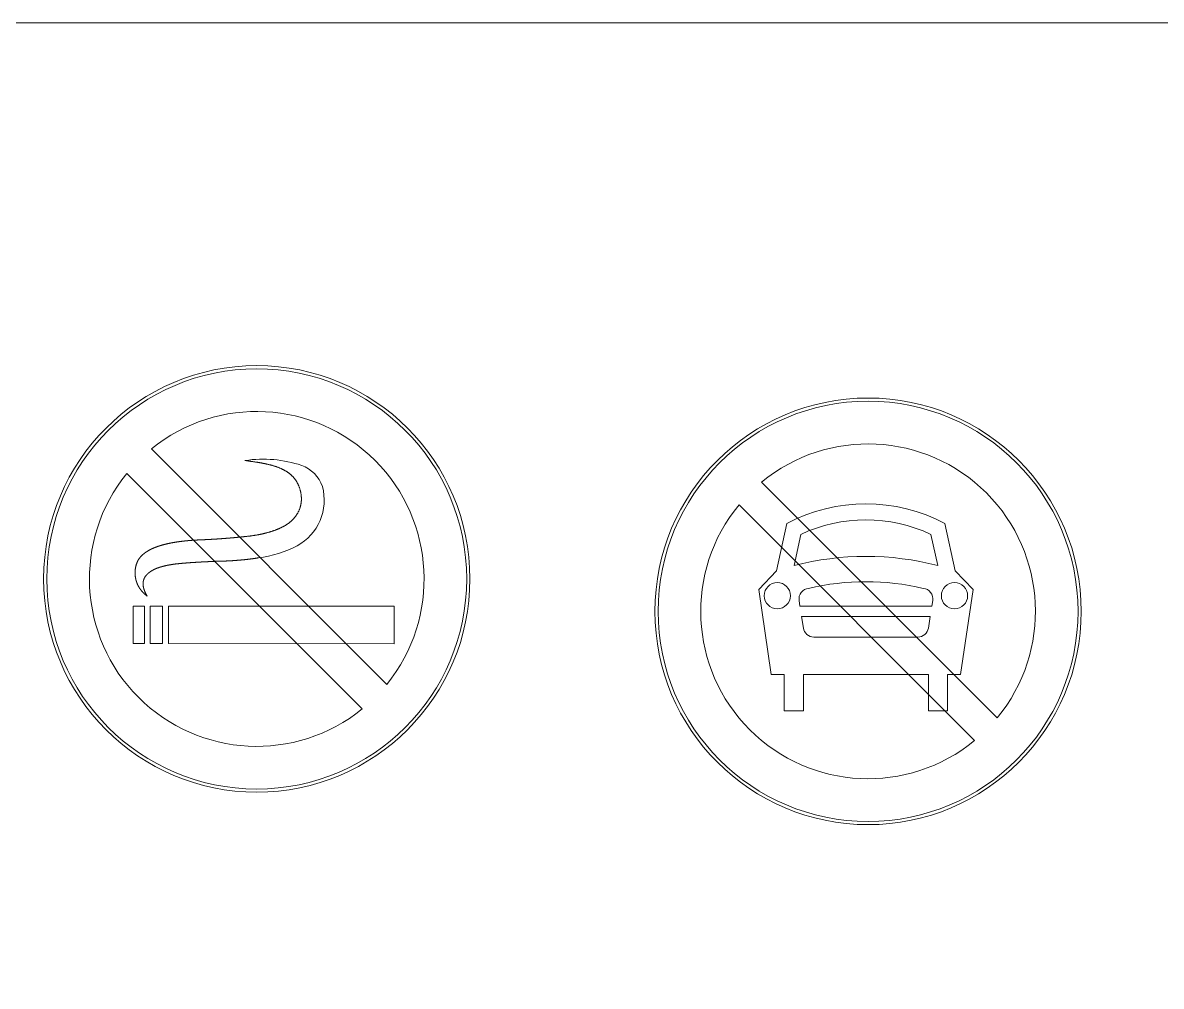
# Model space of a CAD drawing. Header units: millimetres. Extents: x 1182829 to 1183704, y -71582 to -71209.
# Drawn here: x 1182859.35 to 1182867.36, y -71527.54 to -71520.76 of the extents above; entities that cross this region are included whole.
import ezdxf

# ---------------------------------------------------------------- set-up
doc = ezdxf.new("R2010")
doc.units = ezdxf.units.MM
doc.layers.get('0').update_dxf_attribs({"lineweight": 9})

msp = doc.modelspace()

# ---------------------------------------------------------------- linework, layer by layer
msp.add_lwpolyline([(1182828.8324, -71520.7604), (1182885.9571, -71520.7604), (1182885.9571, -71572.0922), (1182828.8324, -71572.0922)], close=True)
for points in [[(1182861.9072, -71525.4134, 0.901338), (1182860.251, -71523.7571)], [(1182866.2029, -71525.6487, 0.908615), (1182864.5453, -71523.9911)], [(1182861.3092, -71523.8731, 0.116704), (1182860.9111, -71523.8387)], [(1182861.4543, -71524.0219, 0.225271), (1182861.3092, -71523.8731)], [(1182860.0786, -71523.9295, 0.901338), (1182861.7349, -71525.5858)], [(1182861.2766, -71524.4385, 0.351055), (1182861.4543, -71524.0219)], [(1182864.3862, -71524.1502, 0.908615), (1182866.0438, -71525.8078)], [(1182865.8355, -71524.2821, 0.249399), (1182864.7229, -71524.2821)], [(1182865.737, -71524.3585, 0.224225), (1182864.8214, -71524.3585)], [(1182861.0058, -71524.5233, 0.090017), (1182861.2766, -71524.4385)], [(1182865.7848, -71524.5783, 0.129602), (1182864.7736, -71524.5783)], [(1182865.6828, -71524.738, 0.116139), (1182864.8756, -71524.738)], [(1182864.8756, -71524.738, 0.429426), (1182864.8092, -71524.8241)], [(1182865.7492, -71524.8242, 0.429404), (1182865.6828, -71524.738)], [(1182864.8392, -71525.0169, 0.369625), (1182864.9133, -71525.0803)], [(1182865.645, -71525.0803, 0.369625), (1182865.7192, -71525.0169)]]:
    msp.add_lwpolyline(points, format="xyb")
for points in [[(1182861.9072, -71525.4134), (1182860.251, -71523.7571)], [(1182861.7349, -71525.5858), (1182860.0786, -71523.9295)], [(1182864.5453, -71523.9911), (1182866.2029, -71525.6487)], [(1182864.3862, -71524.1502), (1182866.0438, -71525.8078)], [(1182864.6505, -71524.6151), (1182864.7229, -71524.2821)], [(1182865.9079, -71524.6151), (1182865.8355, -71524.2821)], [(1182864.7736, -71524.5783), (1182864.8214, -71524.3585)], [(1182865.7848, -71524.5783), (1182865.737, -71524.3585)], [(1182864.5249, -71524.7454), (1182864.6505, -71524.6151)], [(1182866.0335, -71524.7454), (1182865.9079, -71524.6151)], [(1182864.5249, -71524.7454), (1182864.6136, -71525.3428)], [(1182866.0335, -71524.7454), (1182865.9448, -71525.3428)], [(1182860.2035, -71524.8642), (1182860.1226, -71524.8642)], [(1182860.1226, -71524.8642), (1182860.1226, -71525.1267)], [(1182860.2035, -71525.1268), (1182860.2035, -71524.8642)], [(1182860.2427, -71524.8642), (1182860.3289, -71524.8642)], [(1182860.2427, -71525.1268), (1182860.2427, -71524.8642)], [(1182860.3289, -71524.8642), (1182860.3288, -71525.1268)], [(1182860.3717, -71525.1268), (1182860.3717, -71524.8642)], [(1182860.3717, -71524.8642), (1182861.9603, -71524.8642)], [(1182861.9603, -71524.8642), (1182861.9603, -71525.127)], [(1182864.8092, -71524.8241), (1182864.8152, -71524.8628)], [(1182864.8152, -71524.8628), (1182865.7432, -71524.8628)], [(1182865.7492, -71524.8242), (1182865.7432, -71524.8628)], [(1182864.8266, -71524.9356), (1182864.8392, -71525.0169)], [(1182864.8266, -71524.9356), (1182865.7318, -71524.9356)], [(1182865.7318, -71524.9356), (1182865.7192, -71525.0169)], [(1182864.9133, -71525.0803), (1182865.645, -71525.0803)], [(1182860.1226, -71525.1268), (1182860.2035, -71525.1268)], [(1182860.3288, -71525.1268), (1182860.2427, -71525.1268)], [(1182860.3717, -71525.1268), (1182861.9602, -71525.127)], [(1182864.6136, -71525.3428), (1182864.7049, -71525.3428)], [(1182864.7049, -71525.3428), (1182864.7049, -71525.5984)], [(1182864.8389, -71525.3428), (1182865.7195, -71525.3428)], [(1182864.8389, -71525.5984), (1182864.8389, -71525.3428)], [(1182865.7195, -71525.5984), (1182865.7195, -71525.3428)], [(1182865.9448, -71525.3428), (1182865.8534, -71525.3428)], [(1182865.8534, -71525.3428), (1182865.8534, -71525.5984)], [(1182864.7049, -71525.5984), (1182864.8389, -71525.5984)], [(1182865.8534, -71525.5984), (1182865.7195, -71525.5984)]]:
    msp.add_lwpolyline(points)
for points in [[(1182860.9096, -71523.8389, 0), (1182860.9132, -71523.8393, 0), (1182860.9167, -71523.8398, 0), (1182860.9203, -71523.8403, 0), (1182860.9238, -71523.8408, 0), (1182860.9274, -71523.8413, 0), (1182860.9309, -71523.8417, 0), (1182860.9345, -71523.8422, 0), (1182860.938, -71523.8427, 0), (1182860.9416, -71523.8432, 0), (1182860.9451, -71523.8437, 0), (1182860.9486, -71523.8442, 0), (1182860.9522, -71523.8447, 0), (1182860.9557, -71523.8452, 0), (1182860.9592, -71523.8457, 0), (1182860.9627, -71523.8462, 0), (1182860.9663, -71523.8467, 0), (1182860.9698, -71523.8472, 0), (1182860.9733, -71523.8477, 0), (1182860.9768, -71523.8482, 0), (1182860.9803, -71523.8488, 0), (1182860.9838, -71523.8493, 0), (1182860.9873, -71523.8498, 0), (1182860.9908, -71523.8504, 0), (1182860.9942, -71523.8509, 0), (1182860.9977, -71523.8515, 0), (1182861.0012, -71523.8521, 0), (1182861.0047, -71523.8526, 0), (1182861.0081, -71523.8532, 0), (1182861.0116, -71523.8538, 0), (1182861.015, -71523.8544, 0), (1182861.0184, -71523.855, 0), (1182861.0219, -71523.8556, 0), (1182861.0253, -71523.8562, 0), (1182861.0287, -71523.8568, 0), (1182861.0321, -71523.8575, 0), (1182861.0355, -71523.8581, 0), (1182861.0389, -71523.8588, 0), (1182861.0422, -71523.8594, 0), (1182861.0456, -71523.8601, 0), (1182861.049, -71523.8608, 0), (1182861.0523, -71523.8615, 0), (1182861.0556, -71523.8622, 0), (1182861.059, -71523.8629, 0), (1182861.0623, -71523.8636, 0), (1182861.0656, -71523.8644, 0), (1182861.0689, -71523.8651, 0), (1182861.0721, -71523.8659, 0), (1182861.0754, -71523.8666, 0), (1182861.0787, -71523.8674, 0), (1182861.0819, -71523.8683, 0), (1182861.0851, -71523.869, 0), (1182861.0884, -71523.8699, 0), (1182861.0916, -71523.8707, 0), (1182861.0947, -71523.8716, 0), (1182861.0979, -71523.8725, 0), (1182861.1011, -71523.8733, 0), (1182861.1042, -71523.8742, 0), (1182861.1074, -71523.8752, 0), (1182861.1105, -71523.8761, 0), (1182861.1136, -71523.877, 0), (1182861.1167, -71523.878, 0), (1182861.1198, -71523.8789, 0), (1182861.1228, -71523.88, 0), (1182861.1259, -71523.881, 0), (1182861.1289, -71523.882, 0), (1182861.1319, -71523.883, 0), (1182861.1349, -71523.8841, 0), (1182861.1379, -71523.8852, 0), (1182861.1408, -71523.8863, 0), (1182861.1438, -71523.8874, 0), (1182861.1467, -71523.8885, 0), (1182861.1496, -71523.8897, 0), (1182861.1525, -71523.8908, 0), (1182861.1554, -71523.892, 0), (1182861.1582, -71523.8932, 0), (1182861.1611, -71523.8945, 0), (1182861.1639, -71523.8957, 0), (1182861.1667, -71523.897, 0), (1182861.1694, -71523.8983, 0), (1182861.1722, -71523.8996, 0), (1182861.175, -71523.9009, 0), (1182861.1777, -71523.9023, 0), (1182861.1804, -71523.9037, 0), (1182861.183, -71523.905, 0), (1182861.1857, -71523.9065, 0), (1182861.1883, -71523.9079, 0), (1182861.1909, -71523.9094, 0), (1182861.1935, -71523.9109, 0), (1182861.1961, -71523.9124, 0), (1182861.1986, -71523.9139, 0), (1182861.2011, -71523.9155, 0), (1182861.2036, -71523.917, 0), (1182861.2061, -71523.9187, 0), (1182861.2086, -71523.9203, 0), (1182861.211, -71523.922, 0), (1182861.2134, -71523.9236, 0), (1182861.2158, -71523.9253, 0), (1182861.2181, -71523.9271, 0), (1182861.2205, -71523.9288, 0), (1182861.2228, -71523.9306, 0), (1182861.2251, -71523.9324, 0), (1182861.2273, -71523.9343, 0), (1182861.2295, -71523.9361, 0), (1182861.2317, -71523.938, 0), (1182861.2339, -71523.94, 0), (1182861.2361, -71523.9419, 0), (1182861.2382, -71523.9439, 0), (1182861.2403, -71523.9459, 0), (1182861.2424, -71523.9479, 0), (1182861.2444, -71523.95, 0), (1182861.2464, -71523.9521, 0), (1182861.2484, -71523.9542, 0), (1182861.2504, -71523.9563, 0), (1182861.2523, -71523.9585, 0), (1182861.2542, -71523.9607, 0), (1182861.2561, -71523.9629, 0), (1182861.2579, -71523.9652, 0), (1182861.2597, -71523.9675, 0), (1182861.2615, -71523.9698, 0), (1182861.2633, -71523.9722, 0), (1182861.265, -71523.9746, 0), (1182861.2667, -71523.977, 0), (1182861.2684, -71523.9795, 0), (1182861.27, -71523.982, 0), (1182861.2716, -71523.9845, 0), (1182861.2732, -71523.9871, 0), (1182861.2747, -71523.9896, 0), (1182861.2762, -71523.9923, 0), (1182861.2777, -71523.9949, 0), (1182861.2791, -71523.9976, 0), (1182861.2806, -71524.0003, 0), (1182861.2819, -71524.0031, 0), (1182861.2833, -71524.0058, 0), (1182861.2846, -71524.0087, 0), (1182861.2858, -71524.0115, 0), (1182861.2871, -71524.0143, 0), (1182861.2883, -71524.0172, 0), (1182861.2894, -71524.0201, 0), (1182861.2906, -71524.023, 0), (1182861.2917, -71524.0259, 0), (1182861.2927, -71524.0289, 0), (1182861.2938, -71524.0319, 0), (1182861.2948, -71524.0349, 0), (1182861.2957, -71524.0379, 0), (1182861.2966, -71524.0409, 0), (1182861.2975, -71524.044, 0), (1182861.2984, -71524.0471, 0), (1182861.2992, -71524.0501, 0), (1182861.2999, -71524.0532, 0), (1182861.3007, -71524.0563, 0), (1182861.3014, -71524.0594, 0), (1182861.302, -71524.0625, 0), (1182861.3026, -71524.0656, 0), (1182861.3032, -71524.0688, 0), (1182861.3037, -71524.0719, 0), (1182861.3042, -71524.075, 0), (1182861.3047, -71524.0782, 0), (1182861.3051, -71524.0813, 0), (1182861.3055, -71524.0845, 0), (1182861.3058, -71524.0876, 0), (1182861.3061, -71524.0908, 0), (1182861.3063, -71524.0939, 0), (1182861.3065, -71524.0971, 0), (1182861.3067, -71524.1002, 0), (1182861.3068, -71524.1034, 0), (1182861.3068, -71524.1065, 0), (1182861.3068, -71524.1096, 0), (1182861.3068, -71524.1128, 0), (1182861.3068, -71524.1159, 0), (1182861.3067, -71524.1191, 0), (1182861.3065, -71524.1222, 0), (1182861.3063, -71524.1253, 0), (1182861.3061, -71524.1284, 0), (1182861.3058, -71524.1315, 0), (1182861.3054, -71524.1347, 0), (1182861.305, -71524.1378, 0), (1182861.3046, -71524.1408, 0), (1182861.3041, -71524.1439, 0), (1182861.3035, -71524.147, 0), (1182861.3029, -71524.1501, 0), (1182861.3023, -71524.1531, 0), (1182861.3016, -71524.1561, 0), (1182861.3009, -71524.1592, 0), (1182861.3001, -71524.1622, 0), (1182861.2992, -71524.1652, 0), (1182861.2983, -71524.1682, 0), (1182861.2974, -71524.1711, 0), (1182861.2964, -71524.1741, 0), (1182861.2954, -71524.1771, 0), (1182861.2942, -71524.18, 0), (1182861.2931, -71524.1829, 0), (1182861.2919, -71524.1858, 0), (1182861.2907, -71524.1887, 0), (1182861.2894, -71524.1916, 0), (1182861.2881, -71524.1944, 0), (1182861.2867, -71524.1972, 0), (1182861.2852, -71524.2001, 0), (1182861.2838, -71524.2029, 0), (1182861.2822, -71524.2056, 0), (1182861.2807, -71524.2084, 0), (1182861.2791, -71524.2111, 0), (1182861.2775, -71524.2138, 0), (1182861.2758, -71524.2165, 0), (1182861.2741, -71524.2192, 0), (1182861.2723, -71524.2218, 0), (1182861.2705, -71524.2244, 0), (1182861.2687, -71524.227, 0), (1182861.2668, -71524.2296, 0), (1182861.2649, -71524.2322, 0), (1182861.263, -71524.2347, 0), (1182861.261, -71524.2372, 0), (1182861.259, -71524.2397, 0), (1182861.257, -71524.2421, 0), (1182861.2549, -71524.2445, 0), (1182861.2528, -71524.2469, 0), (1182861.2506, -71524.2493, 0), (1182861.2485, -71524.2516, 0), (1182861.2463, -71524.2539, 0), (1182861.244, -71524.2562, 0), (1182861.2418, -71524.2584, 0), (1182861.2395, -71524.2606, 0), (1182861.2372, -71524.2628, 0), (1182861.2348, -71524.2649, 0), (1182861.2325, -71524.2671, 0), (1182861.2301, -71524.2691, 0), (1182861.2277, -71524.2712, 0), (1182861.2252, -71524.2732, 0), (1182861.2228, -71524.2752, 0), (1182861.2203, -71524.2772, 0), (1182861.2178, -71524.2791, 0), (1182861.2153, -71524.2809, 0), (1182861.2128, -71524.2828, 0), (1182861.2102, -71524.2846, 0), (1182861.2076, -71524.2863, 0), (1182861.205, -71524.2881, 0), (1182861.2024, -71524.2898, 0), (1182861.1998, -71524.2915, 0), (1182861.1971, -71524.2931, 0), (1182861.1945, -71524.2948, 0), (1182861.1918, -71524.2964, 0), (1182861.1891, -71524.2979, 0), (1182861.1864, -71524.2995, 0), (1182861.1837, -71524.301, 0), (1182861.1809, -71524.3024, 0), (1182861.1782, -71524.3039, 0), (1182861.1754, -71524.3054, 0), (1182861.1726, -71524.3067, 0), (1182861.1699, -71524.3081, 0), (1182861.167, -71524.3095, 0), (1182861.1642, -71524.3109, 0), (1182861.1614, -71524.3122, 0), (1182861.1586, -71524.3135, 0), (1182861.1558, -71524.3148, 0), (1182861.1529, -71524.316, 0), (1182861.1501, -71524.3173, 0), (1182861.1472, -71524.3186, 0), (1182861.1444, -71524.3198, 0), (1182861.1415, -71524.321, 0), (1182861.1386, -71524.3222, 0), (1182861.1357, -71524.3233, 0), (1182861.1328, -71524.3245, 0), (1182861.1299, -71524.3256, 0), (1182861.127, -71524.3267, 0), (1182861.1241, -71524.3279, 0), (1182861.1212, -71524.3289, 0), (1182861.1183, -71524.33, 0), (1182861.1154, -71524.3311, 0), (1182861.1124, -71524.3321, 0), (1182861.1095, -71524.3331, 0), (1182861.1066, -71524.3342, 0), (1182861.1036, -71524.3352, 0), (1182861.1006, -71524.3361, 0), (1182861.0977, -71524.3371, 0), (1182861.0947, -71524.3381, 0), (1182861.0917, -71524.339, 0), (1182861.0888, -71524.34, 0), (1182861.0858, -71524.3409, 0), (1182861.0828, -71524.3418, 0), (1182861.0798, -71524.3427, 0), (1182861.0768, -71524.3435, 0), (1182861.0739, -71524.3444, 0), (1182861.0709, -71524.3453, 0), (1182861.0678, -71524.3461, 0), (1182861.0648, -71524.3469, 0), (1182861.0618, -71524.3477, 0), (1182861.0588, -71524.3485, 0), (1182861.0558, -71524.3493, 0), (1182861.0528, -71524.3501, 0), (1182861.0497, -71524.3508, 0), (1182861.0467, -71524.3516, 0), (1182861.0437, -71524.3523, 0), (1182861.0406, -71524.353, 0), (1182861.0376, -71524.3537, 0), (1182861.0346, -71524.3544, 0), (1182861.0315, -71524.3551, 0), (1182861.0285, -71524.3558, 0), (1182861.0254, -71524.3564, 0), (1182861.0224, -71524.3571, 0), (1182861.0193, -71524.3577, 0), (1182861.0163, -71524.3583, 0), (1182861.0132, -71524.3589, 0), (1182861.0101, -71524.3595, 0), (1182861.0071, -71524.3601, 0), (1182861.004, -71524.3607, 0), (1182861.001, -71524.3613, 0), (1182860.9979, -71524.3618, 0), (1182860.9948, -71524.3624, 0), (1182860.9917, -71524.3629, 0), (1182860.9887, -71524.3634, 0), (1182860.9856, -71524.364, 0), (1182860.9825, -71524.3645, 0), (1182860.9794, -71524.3649, 0), (1182860.9764, -71524.3654, 0), (1182860.9733, -71524.3659, 0), (1182860.9702, -71524.3664, 0), (1182860.9671, -71524.3668, 0), (1182860.9641, -71524.3673, 0), (1182860.9609, -71524.3677, 0), (1182860.9579, -71524.3681, 0), (1182860.9548, -71524.3685, 0), (1182860.9517, -71524.369, 0), (1182860.9486, -71524.3694, 0), (1182860.9455, -71524.3698, 0), (1182860.9425, -71524.3702, 0), (1182860.9393, -71524.3705, 0), (1182860.9363, -71524.3709, 0), (1182860.9332, -71524.3713, 0), (1182860.9301, -71524.3717, 0), (1182860.927, -71524.372, 0), (1182860.9239, -71524.3723, 0), (1182860.9208, -71524.3727, 0), (1182860.9177, -71524.373, 0), (1182860.9146, -71524.3733, 0), (1182860.9115, -71524.3737, 0), (1182860.9084, -71524.374, 0), (1182860.9053, -71524.3743, 0), (1182860.9022, -71524.3747, 0), (1182860.8991, -71524.375, 0), (1182860.896, -71524.3753, 0), (1182860.8929, -71524.3756, 0), (1182860.8898, -71524.3759, 0), (1182860.8867, -71524.3762, 0), (1182860.8837, -71524.3765, 0), (1182860.8805, -71524.3768, 0), (1182860.8774, -71524.3771, 0), (1182860.8744, -71524.3774, 0), (1182860.8712, -71524.3777, 0), (1182860.8681, -71524.378, 0), (1182860.8651, -71524.3783, 0), (1182860.8619, -71524.3786, 0), (1182860.8588, -71524.3788, 0)], [(1182860.2219, -71524.793, 0), (1182860.2208, -71524.7921, 0), (1182860.2196, -71524.7911, 0), (1182860.2185, -71524.7901, 0), (1182860.2173, -71524.7892, 0), (1182860.2162, -71524.7882, 0), (1182860.215, -71524.7873, 0), (1182860.2139, -71524.7863, 0), (1182860.2127, -71524.7853, 0), (1182860.2116, -71524.7844, 0), (1182860.2105, -71524.7834, 0), (1182860.2093, -71524.7824, 0), (1182860.2082, -71524.7814, 0), (1182860.207, -71524.7805, 0), (1182860.2059, -71524.7795, 0), (1182860.2048, -71524.7785, 0), (1182860.2037, -71524.7775, 0), (1182860.2026, -71524.7765, 0), (1182860.2015, -71524.7755, 0), (1182860.2004, -71524.7745, 0), (1182860.1993, -71524.7735, 0), (1182860.1982, -71524.7724, 0), (1182860.1971, -71524.7714, 0), (1182860.1961, -71524.7704, 0), (1182860.195, -71524.7693, 0), (1182860.194, -71524.7683, 0), (1182860.1929, -71524.7672, 0), (1182860.1919, -71524.7661, 0), (1182860.1908, -71524.7651, 0), (1182860.1898, -71524.764, 0), (1182860.1888, -71524.7629, 0), (1182860.1878, -71524.7618, 0), (1182860.1868, -71524.7607, 0), (1182860.1858, -71524.7595, 0), (1182860.1848, -71524.7584, 0), (1182860.1838, -71524.7573, 0), (1182860.1829, -71524.7561, 0), (1182860.1819, -71524.755, 0), (1182860.181, -71524.7538, 0), (1182860.18, -71524.7527, 0), (1182860.1791, -71524.7515, 0), (1182860.1782, -71524.7503, 0), (1182860.1773, -71524.7491, 0), (1182860.1764, -71524.7479, 0), (1182860.1755, -71524.7467, 0), (1182860.1746, -71524.7455, 0), (1182860.1737, -71524.7443, 0), (1182860.1728, -71524.7431, 0), (1182860.172, -71524.7419, 0), (1182860.1711, -71524.7406, 0), (1182860.1703, -71524.7394, 0), (1182860.1694, -71524.7382, 0), (1182860.1686, -71524.7369, 0), (1182860.1678, -71524.7356, 0), (1182860.167, -71524.7344, 0), (1182860.1662, -71524.7331, 0), (1182860.1654, -71524.7318, 0), (1182860.1646, -71524.7306, 0), (1182860.1638, -71524.7293, 0), (1182860.1631, -71524.728, 0), (1182860.1623, -71524.7267, 0), (1182860.1616, -71524.7254, 0), (1182860.1608, -71524.7241, 0), (1182860.1601, -71524.7228, 0), (1182860.1594, -71524.7214, 0), (1182860.1587, -71524.7201, 0), (1182860.158, -71524.7188, 0), (1182860.1574, -71524.7174, 0), (1182860.1567, -71524.7161, 0), (1182860.156, -71524.7148, 0), (1182860.1554, -71524.7134, 0), (1182860.1547, -71524.7121, 0), (1182860.1541, -71524.7107, 0), (1182860.1535, -71524.7093, 0), (1182860.1529, -71524.708, 0), (1182860.1523, -71524.7066, 0), (1182860.1517, -71524.7052, 0), (1182860.1511, -71524.7038, 0), (1182860.1506, -71524.7024, 0), (1182860.15, -71524.701, 0), (1182860.1495, -71524.6997, 0), (1182860.149, -71524.6983, 0), (1182860.1484, -71524.6969, 0), (1182860.1479, -71524.6954, 0), (1182860.1475, -71524.694, 0), (1182860.147, -71524.6926, 0), (1182860.1465, -71524.6912, 0), (1182860.146, -71524.6898, 0), (1182860.1456, -71524.6884, 0), (1182860.1452, -71524.6869, 0), (1182860.1448, -71524.6855, 0), (1182860.1443, -71524.6841, 0), (1182860.1439, -71524.6826, 0), (1182860.1435, -71524.6812, 0), (1182860.1431, -71524.6797, 0), (1182860.1428, -71524.6783, 0), (1182860.1424, -71524.6768, 0), (1182860.1421, -71524.6754, 0), (1182860.1418, -71524.6739, 0), (1182860.1414, -71524.6725, 0), (1182860.1411, -71524.671, 0), (1182860.1408, -71524.6695, 0), (1182860.1405, -71524.6681, 0), (1182860.1402, -71524.6666, 0), (1182860.14, -71524.6651, 0), (1182860.1397, -71524.6637, 0), (1182860.1395, -71524.6622, 0), (1182860.1392, -71524.6607, 0), (1182860.139, -71524.6592, 0), (1182860.1388, -71524.6578, 0), (1182860.1386, -71524.6563, 0), (1182860.1384, -71524.6548, 0), (1182860.1382, -71524.6533, 0), (1182860.138, -71524.6518, 0), (1182860.1379, -71524.6503, 0), (1182860.1377, -71524.6489, 0), (1182860.1376, -71524.6474, 0), (1182860.1374, -71524.6459, 0), (1182860.1373, -71524.6444, 0), (1182860.1372, -71524.6429, 0), (1182860.1371, -71524.6414, 0), (1182860.137, -71524.6399, 0), (1182860.137, -71524.6384, 0), (1182860.1369, -71524.6369, 0), (1182860.1368, -71524.6354, 0), (1182860.1368, -71524.6339, 0), (1182860.1368, -71524.6324, 0), (1182860.1367, -71524.6309, 0), (1182860.1367, -71524.6294, 0), (1182860.1367, -71524.6279, 0), (1182860.1367, -71524.6264, 0), (1182860.1368, -71524.625, 0), (1182860.1368, -71524.6235, 0), (1182860.1368, -71524.622, 0), (1182860.1369, -71524.6205, 0), (1182860.137, -71524.619, 0), (1182860.137, -71524.6175, 0), (1182860.1371, -71524.616, 0), (1182860.1372, -71524.6145, 0), (1182860.1373, -71524.613, 0), (1182860.1374, -71524.6115, 0), (1182860.1376, -71524.61, 0), (1182860.1377, -71524.6085, 0), (1182860.1379, -71524.607, 0), (1182860.138, -71524.6055, 0), (1182860.1382, -71524.604, 0), (1182860.1384, -71524.6025, 0), (1182860.1386, -71524.601, 0), (1182860.1388, -71524.5995, 0), (1182860.139, -71524.598, 0), (1182860.1392, -71524.5965, 0), (1182860.1395, -71524.595, 0), (1182860.1397, -71524.5935, 0), (1182860.14, -71524.592, 0), (1182860.1403, -71524.5905, 0), (1182860.1406, -71524.5891, 0), (1182860.1409, -71524.5876, 0), (1182860.1412, -71524.5861, 0), (1182860.1415, -71524.5846, 0), (1182860.1418, -71524.5831, 0), (1182860.1422, -71524.5817, 0), (1182860.1425, -71524.5802, 0), (1182860.1429, -71524.5787, 0), (1182860.1433, -71524.5773, 0), (1182860.1437, -71524.5758, 0), (1182860.1441, -71524.5744, 0), (1182860.1445, -71524.5729, 0), (1182860.1449, -71524.5715, 0), (1182860.1454, -71524.57, 0), (1182860.1458, -71524.5686, 0), (1182860.1463, -71524.5672, 0), (1182860.1467, -71524.5657, 0), (1182860.1473, -71524.5643, 0), (1182860.1478, -71524.5629, 0), (1182860.1483, -71524.5615, 0), (1182860.1488, -71524.5601, 0), (1182860.1494, -71524.5587, 0), (1182860.1499, -71524.5573, 0), (1182860.1505, -71524.5559, 0), (1182860.1511, -71524.5545, 0), (1182860.1517, -71524.5531, 0), (1182860.1523, -71524.5517, 0), (1182860.1529, -71524.5504, 0), (1182860.1535, -71524.549, 0), (1182860.1542, -71524.5477, 0), (1182860.1548, -71524.5463, 0), (1182860.1555, -71524.545, 0), (1182860.1562, -71524.5437, 0), (1182860.1569, -71524.5423, 0), (1182860.1576, -71524.541, 0), (1182860.1584, -71524.5397, 0), (1182860.1591, -71524.5384, 0), (1182860.1599, -71524.5371, 0), (1182860.1607, -71524.5359, 0), (1182860.1614, -71524.5346, 0), (1182860.1622, -71524.5333, 0), (1182860.1631, -71524.5321, 0), (1182860.1639, -71524.5308, 0), (1182860.1647, -71524.5296, 0), (1182860.1656, -71524.5284, 0), (1182860.1665, -71524.5272, 0), (1182860.1674, -71524.526, 0), (1182860.1683, -71524.5248, 0), (1182860.1692, -71524.5236, 0), (1182860.1701, -71524.5224, 0), (1182860.171, -71524.5212, 0), (1182860.172, -71524.5201, 0), (1182860.1729, -71524.5189, 0), (1182860.1739, -71524.5178, 0), (1182860.1749, -71524.5166, 0), (1182860.1759, -71524.5155, 0), (1182860.1769, -71524.5144, 0), (1182860.1779, -71524.5133, 0), (1182860.1789, -71524.5122, 0), (1182860.1799, -71524.5111, 0), (1182860.181, -71524.51, 0), (1182860.182, -71524.5089, 0), (1182860.1831, -71524.5079, 0), (1182860.1841, -71524.5068, 0), (1182860.1852, -71524.5058, 0), (1182860.1863, -71524.5048, 0), (1182860.1874, -71524.5037, 0), (1182860.1885, -71524.5027, 0), (1182860.1896, -71524.5017, 0), (1182860.1907, -71524.5007, 0), (1182860.1918, -71524.4997, 0), (1182860.1929, -71524.4987, 0), (1182860.1941, -71524.4978, 0), (1182860.1952, -71524.4968, 0), (1182860.1964, -71524.4959, 0), (1182860.1976, -71524.4949, 0), (1182860.1987, -71524.494, 0), (1182860.1999, -71524.493, 0), (1182860.201, -71524.4921, 0), (1182860.2022, -71524.4912, 0), (1182860.2034, -71524.4903, 0), (1182860.2046, -71524.4894, 0), (1182860.2058, -71524.4885, 0), (1182860.207, -71524.4876, 0), (1182860.2082, -71524.4867, 0), (1182860.2095, -71524.4859, 0), (1182860.2107, -71524.485, 0), (1182860.212, -71524.4842, 0), (1182860.2132, -71524.4833, 0), (1182860.2144, -71524.4825, 0), (1182860.2157, -71524.4816, 0), (1182860.2169, -71524.4808, 0), (1182860.2182, -71524.48, 0), (1182860.2195, -71524.4792, 0), (1182860.2207, -71524.4784, 0), (1182860.222, -71524.4776, 0), (1182860.2232, -71524.4768, 0), (1182860.2246, -71524.476, 0), (1182860.2258, -71524.4752, 0), (1182860.2271, -71524.4745, 0), (1182860.2284, -71524.4737, 0), (1182860.2297, -71524.4729, 0), (1182860.231, -71524.4722, 0), (1182860.2323, -71524.4715, 0), (1182860.2336, -71524.4707, 0), (1182860.2349, -71524.47, 0), (1182860.2362, -71524.4693, 0), (1182860.2375, -71524.4686, 0), (1182860.2388, -71524.4678, 0), (1182860.2402, -71524.4671, 0), (1182860.2415, -71524.4665, 0), (1182860.2428, -71524.4657, 0), (1182860.2442, -71524.4651, 0), (1182860.2455, -71524.4644, 0), (1182860.2468, -71524.4637, 0), (1182860.2482, -71524.463, 0), (1182860.2495, -71524.4624, 0), (1182860.2508, -71524.4617, 0), (1182860.2522, -71524.4611, 0), (1182860.2535, -71524.4604, 0), (1182860.2549, -71524.4598, 0), (1182860.2562, -71524.4591, 0), (1182860.2576, -71524.4585, 0), (1182860.259, -71524.4579, 0), (1182860.2603, -71524.4573, 0), (1182860.2617, -71524.4567, 0), (1182860.2631, -71524.4561, 0), (1182860.2645, -71524.4555, 0), (1182860.2658, -71524.4549, 0), (1182860.2672, -71524.4543, 0), (1182860.2686, -71524.4537, 0), (1182860.2699, -71524.4531, 0), (1182860.2713, -71524.4525, 0), (1182860.2727, -71524.452, 0), (1182860.2741, -71524.4514, 0), (1182860.2755, -71524.4509, 0), (1182860.2769, -71524.4503, 0), (1182860.2783, -71524.4498, 0), (1182860.2796, -71524.4492, 0), (1182860.2811, -71524.4487, 0), (1182860.2825, -71524.4482, 0), (1182860.2838, -71524.4476, 0), (1182860.2853, -71524.4471, 0), (1182860.2867, -71524.4465, 0), (1182860.2881, -71524.4461, 0), (1182860.2895, -71524.4455, 0), (1182860.2909, -71524.445, 0), (1182860.2923, -71524.4445, 0), (1182860.2937, -71524.444, 0), (1182860.2951, -71524.4435, 0), (1182860.2966, -71524.4431, 0), (1182860.2979, -71524.4426, 0), (1182860.2994, -71524.4421, 0), (1182860.3008, -71524.4416, 0), (1182860.3022, -71524.4411, 0), (1182860.3036, -71524.4407, 0), (1182860.3051, -71524.4402, 0), (1182860.3065, -71524.4398, 0), (1182860.3079, -71524.4393, 0), (1182860.3093, -71524.4388, 0), (1182860.3108, -71524.4384, 0), (1182860.3122, -71524.438, 0), (1182860.3137, -71524.4375, 0), (1182860.3151, -71524.4371, 0), (1182860.3165, -71524.4366, 0), (1182860.318, -71524.4362, 0), (1182860.3194, -71524.4358, 0), (1182860.3209, -71524.4354, 0), (1182860.3223, -71524.4349, 0), (1182860.3237, -71524.4345, 0), (1182860.3252, -71524.4341, 0), (1182860.3266, -71524.4337, 0), (1182860.3281, -71524.4333, 0), (1182860.3295, -71524.4329, 0), (1182860.3309, -71524.4325, 0), (1182860.3324, -71524.4321, 0), (1182860.3338, -71524.4317, 0), (1182860.3353, -71524.4313, 0), (1182860.3368, -71524.4309, 0), (1182860.3382, -71524.4305, 0), (1182860.3396, -71524.4302, 0), (1182860.3411, -71524.4298, 0), (1182860.3425, -71524.4294, 0), (1182860.344, -71524.429, 0), (1182860.3455, -71524.4287, 0), (1182860.3469, -71524.4283, 0), (1182860.3483, -71524.4279, 0), (1182860.3498, -71524.4276, 0), (1182860.3513, -71524.4272, 0), (1182860.3527, -71524.4269, 0), (1182860.3542, -71524.4265, 0), (1182860.3557, -71524.4262, 0), (1182860.3571, -71524.4258, 0), (1182860.3585, -71524.4255, 0), (1182860.36, -71524.4251, 0), (1182860.3615, -71524.4248, 0), (1182860.3629, -71524.4245, 0), (1182860.3644, -71524.4241, 0), (1182860.3659, -71524.4238, 0), (1182860.3673, -71524.4235, 0), (1182860.3688, -71524.4231, 0), (1182860.3702, -71524.4228, 0), (1182860.3717, -71524.4225, 0), (1182860.3731, -71524.4222, 0), (1182860.3746, -71524.4219, 0), (1182860.3761, -71524.4216, 0), (1182860.3775, -71524.4213, 0), (1182860.379, -71524.4209, 0), (1182860.3804, -71524.4206, 0), (1182860.3819, -71524.4203, 0), (1182860.3834, -71524.42, 0), (1182860.3849, -71524.4197, 0), (1182860.3863, -71524.4194, 0), (1182860.3878, -71524.4192, 0), (1182860.3893, -71524.4189, 0), (1182860.3907, -71524.4186, 0), (1182860.3922, -71524.4183, 0), (1182860.3936, -71524.418, 0), (1182860.3951, -71524.4177, 0), (1182860.3966, -71524.4174, 0), (1182860.3981, -71524.4172, 0), (1182860.3995, -71524.4169, 0), (1182860.401, -71524.4166, 0), (1182860.4025, -71524.4164, 0), (1182860.4039, -71524.4161, 0), (1182860.4054, -71524.4158, 0), (1182860.4069, -71524.4156, 0), (1182860.4083, -71524.4153, 0), (1182860.4098, -71524.415, 0), (1182860.4113, -71524.4148, 0), (1182860.4128, -71524.4146, 0), (1182860.4142, -71524.4143, 0), (1182860.4157, -71524.4141, 0), (1182860.4172, -71524.4138, 0), (1182860.4187, -71524.4136, 0), (1182860.4201, -71524.4133, 0), (1182860.4216, -71524.4131, 0), (1182860.4231, -71524.4128, 0), (1182860.4245, -71524.4126, 0), (1182860.426, -71524.4124, 0), (1182860.4275, -71524.4122, 0), (1182860.429, -71524.4119, 0), (1182860.4304, -71524.4117, 0), (1182860.4319, -71524.4115, 0), (1182860.4334, -71524.4113, 0), (1182860.4349, -71524.411, 0), (1182860.4364, -71524.4108, 0), (1182860.4378, -71524.4106, 0), (1182860.4393, -71524.4104, 0), (1182860.4408, -71524.4102, 0), (1182860.4423, -71524.41, 0), (1182860.4437, -71524.4098, 0), (1182860.4452, -71524.4096, 0), (1182860.4467, -71524.4094, 0), (1182860.4482, -71524.4092, 0), (1182860.4497, -71524.409, 0), (1182860.4511, -71524.4088, 0), (1182860.4526, -71524.4086, 0), (1182860.4541, -71524.4084, 0), (1182860.4556, -71524.4082, 0), (1182860.4571, -71524.408, 0), (1182860.4586, -71524.4078, 0), (1182860.46, -71524.4077, 0), (1182860.4615, -71524.4075, 0), (1182860.463, -71524.4073, 0), (1182860.4645, -71524.4071, 0), (1182860.4659, -71524.4069, 0), (1182860.4674, -71524.4068, 0), (1182860.4689, -71524.4066, 0), (1182860.4704, -71524.4064, 0), (1182860.4719, -71524.4062, 0), (1182860.4734, -71524.4061, 0), (1182860.4749, -71524.4059, 0), (1182860.4763, -71524.4057, 0), (1182860.4778, -71524.4056, 0), (1182860.4793, -71524.4054, 0), (1182860.4808, -71524.4053, 0), (1182860.4823, -71524.4051, 0), (1182860.4838, -71524.4049, 0), (1182860.4853, -71524.4048, 0), (1182860.4867, -71524.4046, 0), (1182860.4882, -71524.4045, 0), (1182860.4897, -71524.4043, 0), (1182860.4912, -71524.4042, 0), (1182860.4927, -71524.404, 0), (1182860.4941, -71524.4039, 0), (1182860.4956, -71524.4037, 0), (1182860.4971, -71524.4036, 0), (1182860.4986, -71524.4034, 0), (1182860.5001, -71524.4033, 0), (1182860.5016, -71524.4032, 0), (1182860.5031, -71524.403, 0), (1182860.5046, -71524.4029, 0), (1182860.5061, -71524.4027, 0), (1182860.5075, -71524.4026, 0), (1182860.509, -71524.4024, 0), (1182860.5105, -71524.4023, 0), (1182860.512, -71524.4022, 0), (1182860.5135, -71524.402, 0), (1182860.515, -71524.4019, 0), (1182860.5165, -71524.4018, 0), (1182860.518, -71524.4016, 0), (1182860.5195, -71524.4015, 0), (1182860.5209, -71524.4014, 0), (1182860.5224, -71524.4012, 0), (1182860.5239, -71524.4011, 0), (1182860.5254, -71524.401, 0), (1182860.5269, -71524.4008, 0), (1182860.5284, -71524.4007, 0), (1182860.5299, -71524.4006, 0), (1182860.5313, -71524.4005, 0), (1182860.5328, -71524.4003, 0), (1182860.5343, -71524.4002, 0), (1182860.5358, -71524.4001, 0), (1182860.5373, -71524.3999, 0), (1182860.5388, -71524.3998, 0), (1182860.5403, -71524.3997, 0), (1182860.5418, -71524.3996, 0), (1182860.5433, -71524.3994, 0), (1182860.5448, -71524.3993, 0), (1182860.5462, -71524.3992, 0), (1182860.5477, -71524.3991, 0), (1182860.5492, -71524.399, 0), (1182860.5507, -71524.3988, 0), (1182860.5522, -71524.3987, 0)], [(1182860.5522, -71524.3987, 0), (1182860.5542, -71524.3986, 0), (1182860.5562, -71524.3985, 0), (1182860.5582, -71524.3985, 0), (1182860.5603, -71524.3984, 0), (1182860.5623, -71524.3983, 0), (1182860.5643, -71524.3982, 0), (1182860.5663, -71524.3982, 0), (1182860.5683, -71524.3981, 0), (1182860.5703, -71524.398, 0), (1182860.5723, -71524.3979, 0), (1182860.5744, -71524.3979, 0), (1182860.5763, -71524.3978, 0), (1182860.5784, -71524.3977, 0), (1182860.5804, -71524.3976, 0), (1182860.5824, -71524.3975, 0), (1182860.5844, -71524.3975, 0), (1182860.5864, -71524.3974, 0), (1182860.5884, -71524.3973, 0), (1182860.5904, -71524.3972, 0), (1182860.5924, -71524.3971, 0), (1182860.5945, -71524.397, 0), (1182860.5964, -71524.397, 0), (1182860.5985, -71524.3969, 0), (1182860.6005, -71524.3968, 0), (1182860.6025, -71524.3967, 0), (1182860.6045, -71524.3966, 0), (1182860.6065, -71524.3965, 0), (1182860.6085, -71524.3964, 0), (1182860.6105, -71524.3963, 0), (1182860.6125, -71524.3963, 0), (1182860.6145, -71524.3961, 0), (1182860.6165, -71524.3961, 0), (1182860.6185, -71524.396, 0), (1182860.6205, -71524.3959, 0), (1182860.6225, -71524.3958, 0), (1182860.6245, -71524.3957, 0), (1182860.6265, -71524.3956, 0), (1182860.6285, -71524.3955, 0), (1182860.6305, -71524.3954, 0), (1182860.6325, -71524.3953, 0), (1182860.6345, -71524.3952, 0), (1182860.6365, -71524.3951, 0), (1182860.6385, -71524.395, 0), (1182860.6405, -71524.3949, 0), (1182860.6425, -71524.3948, 0), (1182860.6445, -71524.3947, 0), (1182860.6465, -71524.3946, 0), (1182860.6485, -71524.3945, 0), (1182860.6505, -71524.3944, 0), (1182860.6525, -71524.3943, 0), (1182860.6545, -71524.3942, 0), (1182860.6565, -71524.394, 0), (1182860.6585, -71524.394, 0), (1182860.6605, -71524.3939, 0), (1182860.6625, -71524.3937, 0), (1182860.6645, -71524.3936, 0), (1182860.6665, -71524.3935, 0), (1182860.6684, -71524.3934, 0), (1182860.6704, -71524.3933, 0), (1182860.6724, -71524.3932, 0), (1182860.6744, -71524.3931, 0), (1182860.6764, -71524.393, 0), (1182860.6783, -71524.3928, 0), (1182860.6803, -71524.3927, 0), (1182860.6823, -71524.3926, 0), (1182860.6843, -71524.3925, 0), (1182860.6863, -71524.3924, 0), (1182860.6882, -71524.3922, 0), (1182860.6902, -71524.3921, 0), (1182860.6922, -71524.392, 0), (1182860.6942, -71524.3919, 0), (1182860.6962, -71524.3918, 0), (1182860.6981, -71524.3916, 0), (1182860.7001, -71524.3915, 0), (1182860.7021, -71524.3914, 0), (1182860.7041, -71524.3913, 0), (1182860.706, -71524.3912, 0), (1182860.708, -71524.391, 0), (1182860.71, -71524.3909, 0), (1182860.7119, -71524.3908, 0), (1182860.7139, -71524.3907, 0), (1182860.7158, -71524.3905, 0), (1182860.7178, -71524.3904, 0), (1182860.7198, -71524.3903, 0), (1182860.7217, -71524.3901, 0), (1182860.7237, -71524.39, 0), (1182860.7257, -71524.3899, 0), (1182860.7276, -71524.3897, 0), (1182860.7296, -71524.3896, 0), (1182860.7315, -71524.3895, 0), (1182860.7335, -71524.3894, 0), (1182860.7354, -71524.3892, 0), (1182860.7374, -71524.3891, 0), (1182860.7393, -71524.3889, 0), (1182860.7413, -71524.3888, 0), (1182860.7432, -71524.3887, 0), (1182860.7452, -71524.3885, 0), (1182860.7471, -71524.3884, 0), (1182860.7491, -71524.3882, 0), (1182860.751, -71524.3881, 0), (1182860.7529, -71524.388, 0), (1182860.7549, -71524.3878, 0), (1182860.7568, -71524.3877, 0), (1182860.7587, -71524.3875, 0), (1182860.7607, -71524.3874, 0), (1182860.7626, -71524.3873, 0), (1182860.7646, -71524.3871, 0), (1182860.7665, -71524.387, 0), (1182860.7684, -71524.3868, 0), (1182860.7703, -71524.3867, 0), (1182860.7722, -71524.3865, 0), (1182860.7742, -71524.3864, 0), (1182860.7761, -71524.3862, 0), (1182860.778, -71524.3861, 0), (1182860.7799, -71524.3859, 0), (1182860.7819, -71524.3858, 0), (1182860.7838, -71524.3856, 0), (1182860.7857, -71524.3854, 0), (1182860.7876, -71524.3853, 0), (1182860.7895, -71524.3851, 0), (1182860.7914, -71524.385, 0), (1182860.7933, -71524.3848, 0), (1182860.7952, -71524.3847, 0), (1182860.7971, -71524.3845, 0), (1182860.7991, -71524.3843, 0), (1182860.8009, -71524.3842, 0), (1182860.8028, -71524.384, 0), (1182860.8048, -71524.3838, 0), (1182860.8066, -71524.3837, 0), (1182860.8085, -71524.3835, 0), (1182860.8104, -71524.3834, 0), (1182860.8123, -71524.3832, 0), (1182860.8142, -71524.383, 0), (1182860.8161, -71524.3829, 0), (1182860.818, -71524.3827, 0), (1182860.8199, -71524.3825, 0), (1182860.8217, -71524.3823, 0), (1182860.8236, -71524.3822, 0), (1182860.8255, -71524.382, 0), (1182860.8274, -71524.3819, 0), (1182860.8292, -71524.3817, 0), (1182860.8311, -71524.3815, 0), (1182860.833, -71524.3813, 0), (1182860.8348, -71524.3811, 0), (1182860.8367, -71524.381, 0), (1182860.8386, -71524.3808, 0), (1182860.8404, -71524.3806, 0), (1182860.8423, -71524.3804, 0), (1182860.8441, -71524.3803, 0), (1182860.846, -71524.3801, 0), (1182860.8478, -71524.3799, 0), (1182860.8497, -71524.3797, 0), (1182860.8516, -71524.3795, 0), (1182860.8534, -71524.3794, 0), (1182860.8551, -71524.3792, 0), (1182860.8566, -71524.379, 0), (1182860.8578, -71524.3789, 0), (1182860.8586, -71524.3789, 0), (1182860.8588, -71524.3788, 0)], [(1182860.7017, -71524.5477, 0), (1182860.7002, -71524.5477, 0), (1182860.6986, -71524.5478, 0), (1182860.6969, -71524.5479, 0), (1182860.6954, -71524.548, 0), (1182860.6938, -71524.548, 0), (1182860.6922, -71524.5481, 0), (1182860.6906, -71524.5482, 0), (1182860.689, -71524.5483, 0), (1182860.6874, -71524.5483, 0), (1182860.6858, -71524.5484, 0), (1182860.6842, -71524.5485, 0), (1182860.6826, -71524.5486, 0), (1182860.681, -71524.5486, 0), (1182860.6794, -71524.5487, 0), (1182860.6778, -71524.5488, 0), (1182860.6762, -71524.5489, 0), (1182860.6746, -71524.5489, 0), (1182860.673, -71524.549, 0), (1182860.6714, -71524.5491, 0), (1182860.6698, -71524.5492, 0), (1182860.6683, -71524.5492, 0), (1182860.6666, -71524.5493, 0), (1182860.665, -71524.5494, 0), (1182860.6635, -71524.5495, 0), (1182860.6618, -71524.5495, 0), (1182860.6603, -71524.5496, 0), (1182860.6587, -71524.5497, 0), (1182860.6571, -71524.5498, 0), (1182860.6555, -71524.5498, 0), (1182860.6539, -71524.5499, 0), (1182860.6523, -71524.55, 0), (1182860.6507, -71524.5501, 0), (1182860.6491, -71524.5502, 0), (1182860.6475, -71524.5502, 0), (1182860.6459, -71524.5503, 0), (1182860.6443, -71524.5504, 0), (1182860.6427, -71524.5505, 0), (1182860.6411, -71524.5505, 0), (1182860.6395, -71524.5506, 0), (1182860.6379, -71524.5507, 0), (1182860.6363, -71524.5508, 0), (1182860.6347, -71524.5509, 0), (1182860.6332, -71524.5509, 0), (1182860.6315, -71524.551, 0), (1182860.6299, -71524.5511, 0), (1182860.6284, -71524.5512, 0), (1182860.6267, -71524.5513, 0), (1182860.6252, -71524.5513, 0), (1182860.6236, -71524.5514, 0), (1182860.622, -71524.5515, 0), (1182860.6204, -71524.5516, 0), (1182860.6188, -71524.5517, 0), (1182860.6172, -71524.5518, 0), (1182860.6156, -71524.5518, 0), (1182860.614, -71524.5519, 0), (1182860.6124, -71524.552, 0), (1182860.6108, -71524.5521, 0), (1182860.6092, -71524.5522, 0), (1182860.6076, -71524.5523, 0), (1182860.606, -71524.5524, 0), (1182860.6044, -71524.5524, 0), (1182860.6028, -71524.5525, 0), (1182860.6012, -71524.5526, 0), (1182860.5996, -71524.5527, 0), (1182860.5981, -71524.5528, 0), (1182860.5964, -71524.5529, 0), (1182860.5949, -71524.553, 0), (1182860.5933, -71524.553, 0), (1182860.5917, -71524.5531, 0), (1182860.5901, -71524.5532, 0), (1182860.5885, -71524.5533, 0), (1182860.5869, -71524.5534, 0), (1182860.5853, -71524.5535, 0), (1182860.5837, -71524.5536, 0), (1182860.5821, -71524.5537, 0), (1182860.5805, -71524.5538, 0), (1182860.5789, -71524.5539, 0), (1182860.5773, -71524.554, 0), (1182860.5757, -71524.554, 0), (1182860.5741, -71524.5541, 0), (1182860.5726, -71524.5542, 0), (1182860.5709, -71524.5543, 0), (1182860.5693, -71524.5544, 0), (1182860.5678, -71524.5545, 0), (1182860.5661, -71524.5546, 0), (1182860.5646, -71524.5547, 0), (1182860.563, -71524.5548, 0), (1182860.5614, -71524.5549, 0), (1182860.5598, -71524.555, 0), (1182860.5582, -71524.5551, 0), (1182860.5566, -71524.5552, 0), (1182860.555, -71524.5553, 0), (1182860.5534, -71524.5554, 0), (1182860.5518, -71524.5555, 0), (1182860.5502, -71524.5556, 0), (1182860.5486, -71524.5557, 0), (1182860.5471, -71524.5558, 0), (1182860.5454, -71524.5559, 0), (1182860.5439, -71524.556, 0), (1182860.5423, -71524.5561, 0), (1182860.5407, -71524.5562, 0), (1182860.5391, -71524.5563, 0), (1182860.5375, -71524.5565, 0), (1182860.5359, -71524.5566, 0), (1182860.5343, -71524.5567, 0), (1182860.5327, -71524.5568, 0), (1182860.5311, -71524.5569, 0), (1182860.5295, -71524.557, 0), (1182860.5279, -71524.5571, 0), (1182860.5263, -71524.5572, 0), (1182860.5247, -71524.5573, 0), (1182860.5231, -71524.5574, 0), (1182860.5216, -71524.5576, 0), (1182860.5199, -71524.5577, 0), (1182860.5184, -71524.5578, 0), (1182860.5168, -71524.5579, 0), (1182860.5152, -71524.558, 0), (1182860.5136, -71524.5581, 0), (1182860.512, -71524.5582, 0), (1182860.5104, -71524.5584, 0), (1182860.5088, -71524.5585, 0), (1182860.5072, -71524.5586, 0), (1182860.5056, -71524.5587, 0), (1182860.504, -71524.5588, 0), (1182860.5024, -71524.559, 0), (1182860.5009, -71524.5591, 0), (1182860.4992, -71524.5592, 0), (1182860.4977, -71524.5593, 0), (1182860.4961, -71524.5595, 0), (1182860.4945, -71524.5596, 0), (1182860.4929, -71524.5597, 0), (1182860.4913, -71524.5599, 0), (1182860.4897, -71524.56, 0), (1182860.4881, -71524.5601, 0), (1182860.4865, -71524.5602, 0), (1182860.4849, -71524.5604, 0), (1182860.4833, -71524.5605, 0), (1182860.4818, -71524.5606, 0), (1182860.4802, -71524.5608, 0), (1182860.4786, -71524.5609, 0), (1182860.477, -71524.561, 0), (1182860.4754, -71524.5612, 0), (1182860.4738, -71524.5613, 0), (1182860.4722, -71524.5614, 0), (1182860.4706, -71524.5616, 0), (1182860.469, -71524.5617, 0), (1182860.4674, -71524.5619, 0), (1182860.4658, -71524.562, 0), (1182860.4643, -71524.5622, 0), (1182860.4626, -71524.5623, 0), (1182860.4611, -71524.5624, 0), (1182860.4595, -71524.5626, 0), (1182860.4579, -71524.5627, 0), (1182860.4563, -71524.5629, 0), (1182860.4547, -71524.563, 0), (1182860.4531, -71524.5632, 0), (1182860.4515, -71524.5633, 0), (1182860.4499, -71524.5635, 0), (1182860.4483, -71524.5637, 0), (1182860.4467, -71524.5638, 0), (1182860.4451, -71524.564, 0), (1182860.4436, -71524.5641, 0), (1182860.4419, -71524.5643, 0), (1182860.4404, -71524.5645, 0), (1182860.4388, -71524.5646, 0), (1182860.4372, -71524.5648, 0), (1182860.4356, -71524.565, 0), (1182860.434, -71524.5651, 0), (1182860.4324, -71524.5653, 0), (1182860.4308, -71524.5655, 0), (1182860.4292, -71524.5657, 0), (1182860.4277, -71524.5659, 0), (1182860.426, -71524.566, 0), (1182860.4245, -71524.5662, 0), (1182860.4229, -71524.5664, 0), (1182860.4213, -71524.5666, 0), (1182860.4197, -71524.5668, 0), (1182860.4181, -71524.567, 0), (1182860.4166, -71524.5672, 0), (1182860.4149, -71524.5674, 0), (1182860.4134, -71524.5676, 0), (1182860.4118, -71524.5678, 0), (1182860.4102, -71524.568, 0), (1182860.4086, -71524.5682, 0), (1182860.407, -71524.5685, 0), (1182860.4055, -71524.5687, 0), (1182860.4039, -71524.5689, 0), (1182860.4023, -71524.5691, 0), (1182860.4007, -71524.5694, 0), (1182860.3991, -71524.5696, 0), (1182860.3975, -71524.5698, 0), (1182860.396, -71524.5701, 0), (1182860.3944, -71524.5703, 0), (1182860.3928, -71524.5705, 0), (1182860.3912, -71524.5708, 0), (1182860.3896, -71524.571, 0), (1182860.3881, -71524.5713, 0), (1182860.3865, -71524.5716, 0), (1182860.3849, -71524.5718, 0), (1182860.3833, -71524.5721, 0), (1182860.3818, -71524.5724, 0), (1182860.3802, -71524.5726, 0), (1182860.3786, -71524.5729, 0), (1182860.3771, -71524.5732, 0), (1182860.3755, -71524.5735, 0), (1182860.3739, -71524.5738, 0), (1182860.3723, -71524.5741, 0), (1182860.3708, -71524.5744, 0), (1182860.3692, -71524.5747, 0), (1182860.3677, -71524.575, 0), (1182860.3661, -71524.5753, 0), (1182860.3645, -71524.5756, 0), (1182860.3629, -71524.5759, 0), (1182860.3614, -71524.5762, 0), (1182860.3598, -71524.5766, 0), (1182860.3582, -71524.5769, 0), (1182860.3567, -71524.5772, 0), (1182860.3551, -71524.5776, 0), (1182860.3536, -71524.5779, 0), (1182860.352, -71524.5783, 0), (1182860.3504, -71524.5786, 0), (1182860.3489, -71524.579, 0), (1182860.3473, -71524.5793, 0), (1182860.3458, -71524.5797, 0), (1182860.3443, -71524.5801, 0), (1182860.3427, -71524.5805, 0), (1182860.3411, -71524.5808, 0), (1182860.3396, -71524.5812, 0), (1182860.338, -71524.5816, 0), (1182860.3365, -71524.582, 0), (1182860.335, -71524.5824, 0), (1182860.3334, -71524.5828, 0), (1182860.3318, -71524.5832, 0), (1182860.3303, -71524.5836, 0), (1182860.3288, -71524.5841, 0), (1182860.3272, -71524.5845, 0), (1182860.3257, -71524.5849, 0), (1182860.3242, -71524.5854, 0), (1182860.3226, -71524.5858, 0), (1182860.3211, -71524.5862, 0), (1182860.3195, -71524.5867, 0), (1182860.318, -71524.5871, 0), (1182860.3165, -71524.5876, 0), (1182860.315, -71524.5881, 0), (1182860.3134, -71524.5885, 0), (1182860.3119, -71524.589, 0), (1182860.3104, -71524.5895, 0), (1182860.3089, -71524.59, 0), (1182860.3074, -71524.5905, 0), (1182860.3059, -71524.591, 0), (1182860.3043, -71524.5915, 0), (1182860.3028, -71524.592, 0), (1182860.3013, -71524.5925, 0), (1182860.2998, -71524.5931, 0), (1182860.2983, -71524.5936, 0), (1182860.2968, -71524.5941, 0), (1182860.2953, -71524.5947, 0), (1182860.2938, -71524.5953, 0), (1182860.2923, -71524.5958, 0), (1182860.2908, -71524.5964, 0), (1182860.2894, -71524.597, 0), (1182860.2879, -71524.5976, 0), (1182860.2864, -71524.5982, 0), (1182860.2849, -71524.5988, 0), (1182860.2834, -71524.5994, 0), (1182860.282, -71524.6, 0), (1182860.2805, -71524.6007, 0), (1182860.279, -71524.6013, 0), (1182860.2776, -71524.602, 0), (1182860.2761, -71524.6026, 0), (1182860.2747, -71524.6033, 0), (1182860.2732, -71524.604, 0), (1182860.2718, -71524.6047, 0), (1182860.2703, -71524.6054, 0), (1182860.2689, -71524.6061, 0), (1182860.2674, -71524.6068, 0), (1182860.266, -71524.6076, 0), (1182860.2646, -71524.6083, 0), (1182860.2631, -71524.6091, 0), (1182860.2617, -71524.6098, 0), (1182860.2603, -71524.6106, 0), (1182860.2589, -71524.6114, 0), (1182860.2575, -71524.6122, 0), (1182860.2561, -71524.613, 0), (1182860.2547, -71524.6138, 0), (1182860.2533, -71524.6147, 0), (1182860.2519, -71524.6155, 0), (1182860.2505, -71524.6164, 0), (1182860.2492, -71524.6172, 0), (1182860.2478, -71524.6181, 0), (1182860.2464, -71524.619, 0), (1182860.245, -71524.6199, 0), (1182860.2437, -71524.6209, 0), (1182860.2423, -71524.6218, 0), (1182860.241, -71524.6227, 0), (1182860.2397, -71524.6237, 0), (1182860.2383, -71524.6247, 0), (1182860.237, -71524.6256, 0), (1182860.2357, -71524.6266, 0), (1182860.2344, -71524.6276, 0), (1182860.2331, -71524.6287, 0), (1182860.2319, -71524.6297, 0), (1182860.2306, -71524.6307, 0), (1182860.2294, -71524.6318, 0), (1182860.2281, -71524.6329, 0), (1182860.2269, -71524.634, 0), (1182860.2257, -71524.6351, 0), (1182860.2245, -71524.6362, 0), (1182860.2233, -71524.6373, 0), (1182860.2222, -71524.6384, 0), (1182860.221, -71524.6396, 0), (1182860.2199, -71524.6407, 0), (1182860.2188, -71524.6419, 0), (1182860.2177, -71524.6431, 0), (1182860.2166, -71524.6443, 0), (1182860.2156, -71524.6455, 0), (1182860.2145, -71524.6467, 0), (1182860.2135, -71524.648, 0), (1182860.2125, -71524.6493, 0), (1182860.2115, -71524.6505, 0), (1182860.2106, -71524.6518, 0), (1182860.2096, -71524.6531, 0), (1182860.2087, -71524.6544, 0), (1182860.2078, -71524.6557, 0), (1182860.2069, -71524.6571, 0), (1182860.2061, -71524.6584, 0), (1182860.2053, -71524.6598, 0), (1182860.2045, -71524.6612, 0), (1182860.2037, -71524.6626, 0), (1182860.203, -71524.664, 0), (1182860.2022, -71524.6654, 0), (1182860.2016, -71524.6668, 0), (1182860.2009, -71524.6683, 0), (1182860.2003, -71524.6698, 0), (1182860.1996, -71524.6712, 0), (1182860.1991, -71524.6727, 0), (1182860.1985, -71524.6742, 0), (1182860.198, -71524.6757, 0), (1182860.1974, -71524.6773, 0), (1182860.197, -71524.6788, 0), (1182860.1965, -71524.6804, 0), (1182860.1961, -71524.6819, 0), (1182860.1957, -71524.6835, 0), (1182860.1953, -71524.685, 0), (1182860.195, -71524.6866, 0), (1182860.1947, -71524.6882, 0), (1182860.1944, -71524.6898, 0), (1182860.1941, -71524.6914, 0), (1182860.1939, -71524.693, 0), (1182860.1937, -71524.6946, 0), (1182860.1935, -71524.6962, 0), (1182860.1934, -71524.6978, 0), (1182860.1932, -71524.6994, 0), (1182860.1931, -71524.701, 0), (1182860.1931, -71524.7026, 0), (1182860.193, -71524.7042, 0), (1182860.193, -71524.7059, 0), (1182860.193, -71524.7075, 0), (1182860.193, -71524.7091, 0), (1182860.1931, -71524.7107, 0), (1182860.1931, -71524.7123, 0), (1182860.1932, -71524.7139, 0), (1182860.1934, -71524.7155, 0), (1182860.1935, -71524.7171, 0), (1182860.1937, -71524.7187, 0), (1182860.1939, -71524.7203, 0), (1182860.1941, -71524.7219, 0), (1182860.1943, -71524.7234, 0), (1182860.1946, -71524.725, 0), (1182860.1949, -71524.7266, 0), (1182860.1952, -71524.7282, 0), (1182860.1955, -71524.7297, 0), (1182860.1958, -71524.7313, 0), (1182860.1962, -71524.7329, 0), (1182860.1966, -71524.7344, 0), (1182860.197, -71524.736, 0), (1182860.1974, -71524.7375, 0), (1182860.1978, -71524.7391, 0), (1182860.1983, -71524.7406, 0), (1182860.1987, -71524.7422, 0), (1182860.1992, -71524.7437, 0), (1182860.1997, -71524.7452, 0), (1182860.2002, -71524.7468, 0), (1182860.2007, -71524.7483, 0), (1182860.2012, -71524.7498, 0), (1182860.2018, -71524.7513, 0), (1182860.2023, -71524.7528, 0), (1182860.2028, -71524.7543, 0), (1182860.2034, -71524.7558, 0), (1182860.204, -71524.7573, 0), (1182860.2046, -71524.7588, 0), (1182860.2052, -71524.7603, 0), (1182860.2058, -71524.7617, 0), (1182860.2064, -71524.7632, 0), (1182860.2071, -71524.7647, 0), (1182860.2078, -71524.7661, 0), (1182860.2084, -71524.7676, 0), (1182860.2091, -71524.769, 0), (1182860.2098, -71524.7705, 0), (1182860.2105, -71524.7719, 0), (1182860.2112, -71524.7733, 0), (1182860.2119, -71524.7747, 0), (1182860.2127, -71524.7762, 0), (1182860.2134, -71524.7776, 0), (1182860.2142, -71524.779, 0), (1182860.2149, -71524.7804, 0), (1182860.2157, -71524.7818, 0), (1182860.2165, -71524.7832, 0), (1182860.2172, -71524.7846, 0), (1182860.218, -71524.786, 0), (1182860.2188, -71524.7873, 0), (1182860.2196, -71524.7887, 0), (1182860.2204, -71524.7901, 0), (1182860.2212, -71524.7915, 0), (1182860.222, -71524.7929, 0)], [(1182860.7017, -71524.5477, 0), (1182860.7037, -71524.5476, 0), (1182860.7057, -71524.5476, 0), (1182860.7077, -71524.5476, 0), (1182860.7097, -71524.5476, 0), (1182860.7116, -71524.5475, 0), (1182860.7136, -71524.5475, 0), (1182860.7155, -71524.5475, 0), (1182860.7175, -71524.5474, 0), (1182860.7195, -71524.5474, 0), (1182860.7215, -71524.5474, 0), (1182860.7235, -71524.5473, 0), (1182860.7254, -71524.5473, 0), (1182860.7274, -71524.5472, 0), (1182860.7294, -71524.5472, 0), (1182860.7314, -71524.5471, 0), (1182860.7334, -71524.5471, 0), (1182860.7353, -71524.547, 0), (1182860.7373, -71524.547, 0), (1182860.7393, -71524.5469, 0), (1182860.7413, -71524.5469, 0), (1182860.7432, -71524.5468, 0), (1182860.7452, -71524.5468, 0), (1182860.7472, -71524.5467, 0), (1182860.7492, -71524.5467, 0), (1182860.7511, -71524.5466, 0), (1182860.7531, -71524.5465, 0), (1182860.7551, -71524.5465, 0), (1182860.7571, -71524.5464, 0), (1182860.759, -71524.5463, 0), (1182860.761, -71524.5462, 0), (1182860.763, -71524.5462, 0), (1182860.765, -71524.5461, 0), (1182860.767, -71524.546, 0), (1182860.7689, -71524.5459, 0), (1182860.7709, -71524.5459, 0), (1182860.7729, -71524.5458, 0), (1182860.7749, -71524.5457, 0), (1182860.7769, -71524.5456, 0), (1182860.7788, -71524.5455, 0), (1182860.7808, -71524.5454, 0), (1182860.7828, -71524.5453, 0), (1182860.7848, -71524.5452, 0), (1182860.7868, -71524.5451, 0), (1182860.7887, -71524.5451, 0), (1182860.7907, -71524.545, 0), (1182860.7927, -71524.5449, 0), (1182860.7947, -71524.5448, 0), (1182860.7966, -71524.5446, 0), (1182860.7986, -71524.5445, 0), (1182860.8006, -71524.5444, 0), (1182860.8025, -71524.5443, 0), (1182860.8045, -71524.5442, 0), (1182860.8065, -71524.5441, 0), (1182860.8085, -71524.544, 0), (1182860.8105, -71524.5439, 0), (1182860.8124, -71524.5438, 0), (1182860.8144, -71524.5436, 0), (1182860.8163, -71524.5435, 0), (1182860.8183, -71524.5434, 0), (1182860.8203, -71524.5433, 0), (1182860.8223, -71524.5432, 0), (1182860.8242, -71524.543, 0), (1182860.8262, -71524.5429, 0), (1182860.8282, -71524.5428, 0), (1182860.8301, -71524.5426, 0), (1182860.8321, -71524.5425, 0), (1182860.834, -71524.5424, 0), (1182860.836, -71524.5422, 0), (1182860.838, -71524.5421, 0), (1182860.84, -71524.5419, 0), (1182860.8419, -71524.5418, 0), (1182860.8439, -71524.5417, 0), (1182860.8458, -71524.5415, 0), (1182860.8478, -71524.5414, 0), (1182860.8498, -71524.5412, 0), (1182860.8517, -71524.5411, 0), (1182860.8537, -71524.5409, 0), (1182860.8556, -71524.5408, 0), (1182860.8576, -71524.5406, 0), (1182860.8595, -71524.5404, 0), (1182860.8615, -71524.5403, 0), (1182860.8634, -71524.5401, 0), (1182860.8654, -71524.54, 0), (1182860.8673, -71524.5398, 0), (1182860.8693, -71524.5396, 0), (1182860.8712, -71524.5395, 0), (1182860.8732, -71524.5393, 0), (1182860.8751, -71524.5391, 0), (1182860.8771, -71524.539, 0), (1182860.879, -71524.5388, 0), (1182860.881, -71524.5386, 0), (1182860.8829, -71524.5384, 0), (1182860.8849, -71524.5382, 0), (1182860.8868, -71524.5381, 0), (1182860.8887, -71524.5379, 0), (1182860.8907, -71524.5377, 0), (1182860.8926, -71524.5375, 0), (1182860.8945, -71524.5373, 0), (1182860.8965, -71524.5371, 0), (1182860.8984, -71524.5369, 0), (1182860.9003, -71524.5367, 0), (1182860.9023, -71524.5366, 0), (1182860.9042, -71524.5364, 0), (1182860.9061, -71524.5362, 0), (1182860.908, -71524.536, 0), (1182860.91, -71524.5358, 0), (1182860.9119, -71524.5356, 0), (1182860.9138, -71524.5353, 0), (1182860.9157, -71524.5351, 0), (1182860.9176, -71524.5349, 0), (1182860.9196, -71524.5347, 0), (1182860.9215, -71524.5345, 0), (1182860.9234, -71524.5343, 0), (1182860.9253, -71524.5341, 0), (1182860.9272, -71524.5339, 0), (1182860.9291, -71524.5336, 0), (1182860.931, -71524.5334, 0), (1182860.9329, -71524.5332, 0), (1182860.9348, -71524.533, 0), (1182860.9368, -71524.5328, 0), (1182860.9387, -71524.5325, 0), (1182860.9405, -71524.5323, 0), (1182860.9425, -71524.5321, 0), (1182860.9443, -71524.5318, 0), (1182860.9462, -71524.5316, 0), (1182860.9481, -71524.5314, 0), (1182860.95, -71524.5311, 0), (1182860.9519, -71524.5309, 0), (1182860.9538, -71524.5307, 0), (1182860.9557, -71524.5304, 0), (1182860.9576, -71524.5302, 0), (1182860.9594, -71524.5299, 0), (1182860.9613, -71524.5297, 0), (1182860.9632, -71524.5294, 0), (1182860.9651, -71524.5292, 0), (1182860.9669, -71524.5289, 0), (1182860.9688, -71524.5287, 0), (1182860.9707, -71524.5284, 0), (1182860.9726, -71524.5282, 0), (1182860.9744, -71524.5279, 0), (1182860.9763, -71524.5276, 0), (1182860.9782, -71524.5274, 0), (1182860.98, -71524.5271, 0), (1182860.9819, -71524.5269, 0), (1182860.9837, -71524.5266, 0), (1182860.9856, -71524.5263, 0), (1182860.9875, -71524.526, 0), (1182860.9893, -71524.5258, 0), (1182860.9911, -71524.5255, 0), (1182860.993, -71524.5252, 0), (1182860.9948, -71524.5249, 0), (1182860.9967, -71524.5247, 0), (1182860.9985, -71524.5244, 0), (1182861.0003, -71524.5241, 0), (1182861.002, -71524.5239, 0), (1182861.0035, -71524.5236, 0), (1182861.0047, -71524.5234, 0), (1182861.0055, -71524.5233, 0), (1182861.0058, -71524.5233, 0)]]:
    msp.add_polyline3d(points)
for centre, radius in [((1182860.9929, -71524.6715), 1.5), ((1182860.9929, -71524.6715), 1.4775), ((1182865.2945, -71524.8995), 1.5), ((1182865.2945, -71524.8995), 1.4775), ((1182864.6559, -71524.7895), 0.0923), ((1182865.9025, -71524.7895), 0.0923)]:
    msp.add_circle(centre, radius)

doc.saveas('drawing.dxf')
